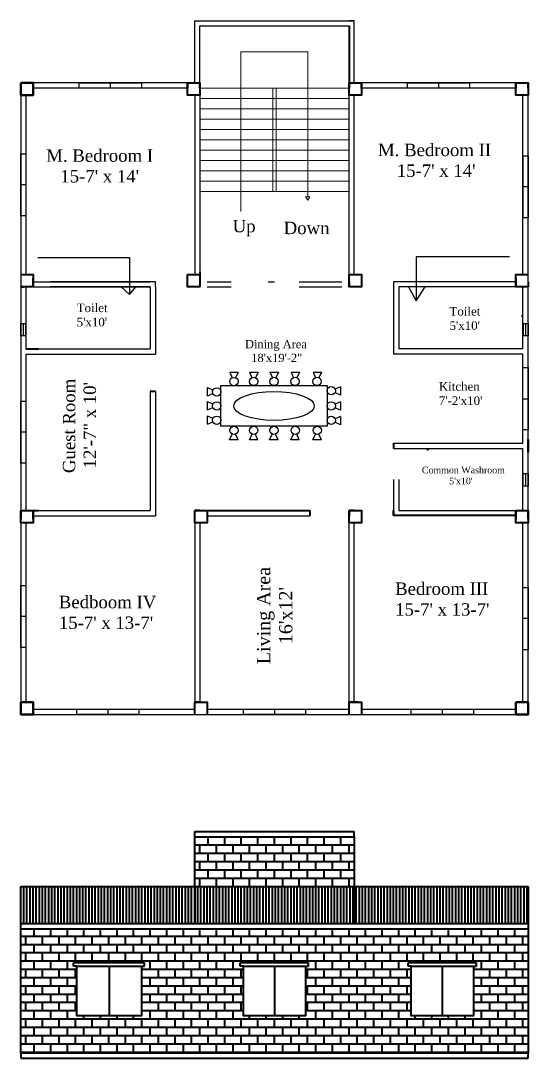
# Model space of a CAD drawing. Header units: inches. Extents: x -79350 to 491628, y -93215 to 155882.
# Drawn here: x -39693 to -39203, y -12134 to -11132 of the extents above; entities that cross this region are included whole.
import ezdxf

# ---------------------------------------------------------------- set-up
doc = ezdxf.new("R2010")
doc.units = ezdxf.units.IN
doc.header["$MEASUREMENT"] = 0
doc.layers.get('0').update_dxf_attribs({"lineweight": 30})
for name, color, linetype, lineweight in [('Column', 1, 'Continuous', 30), ('Letter', 7, 'Continuous', 20), ('LINE', 7, 'Continuous', 20)]:
    doc.layers.add(name, color=color, linetype=linetype, lineweight=lineweight)
doc.layers.add('Door', color=7, linetype='Continuous', lineweight=40, true_color=0x763422)
doc.layers.add('Window', color=7, linetype='Continuous', lineweight=30, true_color=0x6b99dd)
for name, color, linetype in [('Furnitures', 30, 'Continuous'), ('Stairs', 7, 'Continuous'), ('Wall', 7, 'Continuous')]:
    doc.layers.add(name, color=color, linetype=linetype)
doc.styles.get("Standard").update_dxf_attribs({"font": 'times.ttf', "height": 12})

msp = doc.modelspace()

# ---------------------------------------------------------------- hatches: boundary and pattern name
at = {"layer": 'LINE', "linetype": 'ByBlock', "lineweight": 40, "true_color": 0xcba65d}
h = msp.add_hatch(dxfattribs=at)
h.set_pattern_fill('AR-B816', color=43)
h.paths.add_polyline_path([(-39371, -11920), (-39525, -11920), (-39525, -11968), (-39371, -11968)])
h = msp.add_hatch(dxfattribs=at)
h.set_pattern_fill('AR-B816', color=43)
h.paths.add_polyline_path([(-39693, -12009), (-39693, -12129), (-39203, -12129), (-39203, -12009)])
h.paths.add_polyline_path([(-39642, -12042), (-39573.5, -12042), (-39573.5, -12045), (-39576.5, -12045), (-39576.5, -12093), (-39639, -12093), (-39639, -12045), (-39642, -12045)], flags=16)
h.paths.add_polyline_path([(-39481, -12042), (-39415, -12042), (-39415, -12045), (-39418, -12045), (-39418, -12093), (-39478, -12093), (-39478, -12045), (-39481, -12045)], flags=16)
h.paths.add_polyline_path([(-39318.92, -12042), (-39252.92, -12042), (-39252.92, -12045), (-39255.92, -12045), (-39255.92, -12093), (-39315.92, -12093), (-39315.92, -12045), (-39318.92, -12045)], flags=16)

# ---------------------------------------------------------------- linework, layer by layer
for p, q in [((-39525, -11192), (-39525, -11132)), ((-39525, -11132), (-39371, -11132)), ((-39376, -11132), (-39376, -11132)), ((-39371, -11192), (-39371, -11132)), ((-39520, -11192), (-39520, -11136.96)), ((-39520, -11137), (-39376, -11137)), ((-39688, -11192), (-39693, -11192)), ((-39693, -11197), (-39693, -11192)), ((-39532, -11192), (-39688, -11192)), ((-39520, -11192), (-39520, -11197)), ((-39376, -11192), (-39376, -11197)), ((-39208, -11192), (-39371, -11192)), ((-39208, -11192), (-39203, -11192)), ((-39203, -11197), (-39203, -11192)), ((-39693, -11197), (-39693, -11797)), ((-39532, -11197), (-39681, -11197)), ((-39520, -11197), (-39520, -11384)), ((-39376, -11384), (-39376, -11197)), ((-39215, -11197), (-39364, -11197)), ((-39203, -11797), (-39203, -11197)), ((-39688, -11204), (-39688, -11377)), ((-39525, -11204), (-39525, -11377)), ((-39371, -11377), (-39371, -11204)), ((-39208, -11377), (-39208, -11204)), ((-39688, -11389), (-39688, -11449)), ((-39681, -11384), (-39568, -11384)), ((-39681, -11389), (-39568, -11389)), ((-39568, -11389), (-39664.67, -11389)), ((-39563, -11384), (-39664, -11384)), ((-39568, -11389), (-39568, -11449)), ((-39563, -11389), (-39563, -11454)), ((-39520, -11384), (-39520.12, -11384)), ((-39215, -11384), (-39333, -11384)), ((-39333, -11384), (-39333, -11454)), ((-39232, -11389), (-39328, -11389)), ((-39215, -11389), (-39328, -11389)), ((-39328, -11389), (-39328, -11449)), ((-39208, -11449), (-39208, -11389)), ((-39688, -11449), (-39568, -11449)), ((-39208, -11449), (-39328, -11449)), ((-39688, -11454), (-39688, -11605)), ((-39688, -11454), (-39563, -11454)), ((-39208, -11454), (-39333, -11454)), ((-39208, -11540), (-39208, -11454)), ((-39568, -11490), (-39568, -11605)), ((-39563, -11490), (-39563, -11609.96)), ((-39333, -11540), (-39208, -11540)), ((-39333, -11545), (-39208, -11545)), ((-39208, -11548.5), (-39208, -11545)), ((-39208, -11605), (-39208, -11548.5)), ((-39333, -11575), (-39333, -11605)), ((-39328, -11575), (-39328, -11605)), ((-39688, -11605), (-39568, -11605)), ((-39681, -11610), (-39563, -11610)), ((-39525.01, -11605), (-39520, -11605)), ((-39513, -11610), (-39413.99, -11610)), ((-39376, -11605), (-39371, -11605)), ((-39376, -11797), (-39376, -11610)), ((-39328, -11605), (-39208, -11605)), ((-39688, -11617), (-39688, -11790)), ((-39525, -11617), (-39525, -11790)), ((-39520, -11617), (-39520, -11790)), ((-39371, -11790), (-39371, -11617)), ((-39208, -11790), (-39208, -11617)), ((-39693, -11797), (-39693, -11802)), ((-39688, -11802), (-39693, -11802)), ((-39688, -11802), (-39208, -11802)), ((-39681, -11797), (-39525, -11797)), ((-39513, -11797), (-39376, -11797)), ((-39364, -11797), (-39215, -11797)), ((-39208, -11802), (-39203, -11802)), ((-39203, -11797), (-39203, -11802))]:
    msp.add_line(p, q)
at = {"lineweight": 20}
for p, q in [((-39415.9, -11162.07), (-39480.39, -11162.07)), ((-39480.39, -11162.07), (-39480.39, -11316.24)), ((-39415.9, -11301.97), (-39415.9, -11162.07)), ((-39520, -11197), (-39376, -11196.96)), ((-39449.5, -11197), (-39449.5, -11297)), ((-39446.5, -11197), (-39446.5, -11297)), ((-39520, -11207), (-39376, -11207)), ((-39520, -11217), (-39376, -11217)), ((-39520, -11227), (-39376, -11227)), ((-39520, -11237), (-39376, -11237)), ((-39520, -11247), (-39376, -11247)), ((-39520, -11257), (-39376, -11257)), ((-39520, -11267), (-39376, -11267)), ((-39520, -11277), (-39376, -11277)), ((-39520, -11287), (-39376, -11287)), ((-39520, -11297), (-39376, -11297)), ((-39417.94, -11301.97), (-39413.9, -11301.97)), ((-39417.94, -11301.97), (-39415.9, -11305.4)), ((-39413.9, -11301.97), (-39415.9, -11305.4))]:
    msp.add_line(p, q, dxfattribs=at)
at = {"color": 200, "lineweight": 20}
msp.add_line((-39415.9, -11305.4), (-39415.9, -11305.4), dxfattribs=at)
at = {"color": 39, "lineweight": 25, "true_color": 0x633d32}
for p, q in [((-39491.08, -11471.45), (-39482.94, -11471.45)), ((-39491.08, -11471.45), (-39488.78, -11476.75)), ((-39482.94, -11471.45), (-39485.47, -11476.8)), ((-39471.98, -11471.4), (-39463.85, -11471.4)), ((-39471.98, -11471.4), (-39469.69, -11476.71)), ((-39463.85, -11471.4), (-39466.38, -11476.76)), ((-39452.35, -11471.4), (-39444.21, -11471.4)), ((-39452.35, -11471.4), (-39450.05, -11476.71)), ((-39444.21, -11471.4), (-39446.74, -11476.76)), ((-39432, -11471.4), (-39423.87, -11471.4)), ((-39432, -11471.4), (-39429.71, -11476.71)), ((-39423.87, -11471.4), (-39426.4, -11476.76)), ((-39410.75, -11471.4), (-39402.62, -11471.4)), ((-39410.75, -11471.4), (-39408.45, -11476.71)), ((-39402.62, -11471.4), (-39405.15, -11476.76)), ((-39512.7, -11494.33), (-39512.7, -11486.2)), ((-39512.7, -11486.2), (-39507.34, -11488.73)), ((-39512.7, -11494.33), (-39507.4, -11492.04)), ((-39384.22, -11493.57), (-39389.57, -11491.04)), ((-39384.22, -11485.43), (-39389.52, -11487.73)), ((-39384.22, -11485.43), (-39384.22, -11493.57)), ((-39512.7, -11507.89), (-39512.7, -11499.76)), ((-39512.7, -11499.76), (-39507.34, -11502.29)), ((-39384.22, -11500.11), (-39389.52, -11502.41)), ((-39384.22, -11500.11), (-39384.22, -11508.25)), ((-39512.7, -11507.89), (-39507.4, -11505.59)), ((-39384.22, -11508.25), (-39389.57, -11505.71)), ((-39512.7, -11521.71), (-39512.7, -11513.57)), ((-39512.7, -11513.57), (-39507.34, -11516.1)), ((-39512.7, -11521.71), (-39507.4, -11519.41)), ((-39384.22, -11522.21), (-39389.57, -11519.68)), ((-39384.22, -11514.07), (-39389.52, -11516.37)), ((-39384.22, -11514.07), (-39384.22, -11522.21)), ((-39491.31, -11536.6), (-39488.78, -11531.24)), ((-39483.18, -11536.6), (-39485.47, -11531.29)), ((-39472.21, -11536.6), (-39469.68, -11531.24)), ((-39464.07, -11536.6), (-39466.37, -11531.29)), ((-39452.7, -11536.6), (-39450.17, -11531.24)), ((-39444.57, -11536.6), (-39446.86, -11531.29)), ((-39432.23, -11536.6), (-39429.7, -11531.24)), ((-39424.09, -11536.6), (-39426.39, -11531.29)), ((-39410.85, -11536.6), (-39408.32, -11531.24)), ((-39402.71, -11536.6), (-39405.01, -11531.29)), ((-39483.18, -11536.6), (-39491.31, -11536.6)), ((-39464.07, -11536.6), (-39472.21, -11536.6)), ((-39444.57, -11536.6), (-39452.7, -11536.6)), ((-39424.09, -11536.6), (-39432.23, -11536.6)), ((-39402.71, -11536.6), (-39410.85, -11536.6))]:
    msp.add_line(p, q, dxfattribs=at)
msp.add_lwpolyline([(-39499.7, -11484.4), (-39397.21, -11484.4), (-39397.21, -11523.6), (-39499.7, -11523.6)], close=True, dxfattribs=at)
for centre in [(-39487.19, -11480.43), (-39468.09, -11480.39), (-39448.46, -11480.39), (-39428.11, -11480.39), (-39406.86, -11480.39), (-39503.71, -11490.44), (-39393.2, -11489.32), (-39503.71, -11504), (-39393.2, -11504), (-39503.71, -11517.82), (-39393.2, -11517.96), (-39487.07, -11527.61), (-39467.96, -11527.61), (-39448.46, -11527.61), (-39427.98, -11527.61), (-39406.6, -11527.61)]:
    msp.add_circle(centre, 4.01, dxfattribs=at)
at = {"layer": 'Column'}
for p, q in [((-39376, -11132), (-39376, -11132)), ((-39693, -11192), (-39688, -11192)), ((-39693, -11196.96), (-39693, -11192)), ((-39520, -11192), (-39520, -11196.96)), ((-39376, -11192), (-39371, -11192)), ((-39376, -11196.96), (-39376, -11192)), ((-39208, -11192), (-39203, -11192)), ((-39203, -11192), (-39203, -11196.96)), ((-39690, -11388.96), (-39693, -11388.96)), ((-39520, -11389), (-39520, -11384)), ((-39376, -11383.71), (-39376, -11389)), ((-39203, -11540), (-39203, -11545)), ((-39688, -11605), (-39693, -11605)), ((-39693, -11605), (-39693, -11610)), ((-39525.01, -11605), (-39520, -11605)), ((-39376, -11605), (-39371, -11605)), ((-39376, -11605), (-39376, -11610)), ((-39203, -11605), (-39208, -11605)), ((-39203, -11605), (-39203, -11610)), ((-39693, -11797), (-39693, -11802)), ((-39693, -11802), (-39688, -11802)), ((-39376, -11797), (-39376, -11802)), ((-39208, -11802), (-39203, -11802)), ((-39203, -11797), (-39203, -11802))]:
    msp.add_line(p, q, dxfattribs=at)
at = {"layer": 'Column', "lineweight": 40}
for p, q in [((-39681, -11192), (-39693, -11192)), ((-39693, -11192), (-39693, -11204)), ((-39681, -11204), (-39681, -11192)), ((-39532, -11192), (-39532, -11197)), ((-39520, -11197), (-39520, -11192)), ((-39376, -11192), (-39376, -11197)), ((-39364, -11197), (-39364, -11192)), ((-39215, -11192), (-39215, -11197)), ((-39203, -11197), (-39203, -11192)), ((-39693, -11204), (-39681, -11204)), ((-39681, -11389), (-39681, -11380.5)), ((-39215, -11380.5), (-39215, -11389)), ((-39693, -11388.96), (-39693, -11389)), ((-39203, -11548.5), (-39203, -11536.5)), ((-39693, -11605), (-39693, -11613.5)), ((-39681, -11613.5), (-39681, -11605)), ((-39215, -11605), (-39215, -11613.5)), ((-39203, -11613.5), (-39203, -11605)), ((-39681, -11790), (-39693, -11790)), ((-39693, -11790), (-39693, -11802)), ((-39681, -11802), (-39681, -11790)), ((-39520, -11790), (-39525, -11790)), ((-39367.5, -11790), (-39376, -11790)), ((-39203, -11790), (-39215, -11790)), ((-39215, -11790), (-39215, -11802)), ((-39203, -11802), (-39203, -11790)), ((-39693, -11802), (-39681, -11802)), ((-39215, -11802), (-39203, -11802))]:
    msp.add_line(p, q, dxfattribs=at)
at = {"layer": 'Column', "color": 7, "lineweight": 40}
for points in [[(-39693, -11192), (-39681, -11192), (-39681, -11204), (-39693, -11204)], [(-39532, -11192), (-39520, -11192), (-39520, -11204), (-39532, -11204)], [(-39532, -11192), (-39520, -11192), (-39520, -11204), (-39532, -11204)], [(-39376, -11192), (-39364, -11192), (-39364, -11204), (-39376, -11204)], [(-39376, -11192), (-39364, -11192), (-39364, -11204), (-39376, -11204)], [(-39215, -11192), (-39203, -11192), (-39203, -11204), (-39215, -11204)], [(-39215, -11192), (-39203, -11192), (-39203, -11204), (-39215, -11204)], [(-39532, -11377), (-39520, -11377), (-39520, -11389), (-39532, -11389)], [(-39376, -11377), (-39364, -11377), (-39364, -11389), (-39376, -11389)], [(-39676, -11389), (-39676, -11389)], [(-39693, -11605), (-39681, -11605), (-39681, -11617), (-39693, -11617)], [(-39693, -11605), (-39681, -11605), (-39681, -11617), (-39693, -11617)], [(-39525, -11605), (-39513, -11605), (-39513, -11617), (-39525, -11617)], [(-39376, -11605), (-39364, -11605), (-39364, -11617), (-39376, -11617)], [(-39215, -11605), (-39203, -11605), (-39203, -11617), (-39215, -11617)], [(-39693, -11790), (-39681, -11790), (-39681, -11802), (-39693, -11802)], [(-39693, -11790), (-39681, -11790), (-39681, -11802), (-39693, -11802)], [(-39215, -11790), (-39203, -11790), (-39203, -11802), (-39215, -11802)], [(-39215, -11790), (-39203, -11790), (-39203, -11802), (-39215, -11802)]]:
    msp.add_lwpolyline(points, close=True, dxfattribs=at)
for points in [[(-39693, -11377), (-39681, -11377), (-39681, -11389), (-39693, -11389), (-39693, -11388.96)], [(-39688, -11377), (-39681, -11377)], [(-39532, -11386.5), (-39532, -11377)], [(-39520, -11374.5), (-39520, -11386.5)], [(-39203, -11389), (-39215, -11389), (-39215, -11377), (-39203, -11377)], [(-39681, -11389), (-39688, -11389)], [(-39688, -11449), (-39676, -11449)], [(-39203, -11536.5), (-39203, -11548.5)], [(-39688, -11605), (-39676, -11605)], [(-39681, -11617), (-39688, -11617)], [(-39525, -11802), (-39525, -11790), (-39513, -11790), (-39513, -11802)], [(-39376, -11802), (-39376, -11790), (-39364, -11790), (-39364, -11802)]]:
    msp.add_lwpolyline(points, dxfattribs=at)
at = {"layer": 'Door'}
for p, q in [((-39693, -11388.96), (-39690, -11388.96)), ((-39520, -11384), (-39520, -11389)), ((-39376, -11384), (-39376, -11383.71)), ((-39376, -11384), (-39376, -11389)), ((-39203, -11384), (-39203, -11389)), ((-39209.42, -11417), (-39208.42, -11417)), ((-39300, -11547), (-39300, -11546)), ((-39520, -11605), (-39525.01, -11605)), ((-39525.01, -11605), (-39525.01, -11605)), ((-39371, -11605), (-39376, -11605)), ((-39376, -11605), (-39376, -11610))]:
    msp.add_line(p, q, dxfattribs=at)
msp.add_arc((-39523.73, -11606.61), 39.41, 184.88382, 184.93654, dxfattribs=at)
at = {"layer": 'Furnitures', "color": 39, "lineweight": 25, "true_color": 0x633d32}
msp.add_ellipse((-39448.46, -11504), major_axis=(38.81, 0), ratio=0.3605472, dxfattribs=at)
at = {"layer": 'LINE', "lineweight": 40}
for p, q in [((-39376, -11137), (-39376, -11192)), ((-39563, -11490), (-39568, -11490)), ((-39333, -11540), (-39333, -11545)), ((-39520, -11605), (-39414, -11605)), ((-39414, -11605), (-39414, -11610)), ((-39333, -11609.96), (-39333, -11605)), ((-39333, -11605), (-39333, -11609.96)), ((-39215, -11609.96), (-39333, -11609.96))]:
    msp.add_line(p, q, dxfattribs=at)
at = {"layer": 'LINE', "linetype": 'ByBlock', "lineweight": 40}
for p, q in [((-39525, -11915), (-39371, -11915)), ((-39525, -11920), (-39525, -11915)), ((-39525, -11968), (-39525, -11920)), ((-39525, -11920), (-39371, -11920)), ((-39371, -11920), (-39371, -11915)), ((-39371, -11920), (-39371, -12004)), ((-39525, -11968), (-39525, -12004)), ((-39693, -12009), (-39693, -12004)), ((-39693, -12004), (-39203, -12004)), ((-39203, -12004), (-39203, -12009)), ((-39642, -12045), (-39642, -12042)), ((-39573.5, -12042), (-39642, -12042)), ((-39573.5, -12045), (-39573.5, -12042)), ((-39481, -12045), (-39481, -12042)), ((-39415, -12042), (-39481, -12042)), ((-39415, -12045), (-39415, -12042)), ((-39318.92, -12045), (-39318.92, -12042)), ((-39252.92, -12042), (-39318.92, -12042)), ((-39252.92, -12045), (-39252.92, -12042)), ((-39639, -12045), (-39642, -12045)), ((-39607.75, -12045), (-39607.75, -12093)), ((-39576.5, -12045), (-39573.5, -12045)), ((-39478, -12045), (-39481, -12045)), ((-39448, -12045), (-39448, -12093)), ((-39418, -12045), (-39415, -12045)), ((-39315.92, -12045), (-39318.92, -12045)), ((-39285.92, -12045), (-39285.92, -12093)), ((-39255.92, -12045), (-39252.92, -12045)), ((-39693, -12129), (-39693, -12134)), ((-39693, -12134), (-39203, -12134)), ((-39203, -12134), (-39203, -12129))]:
    msp.add_line(p, q, dxfattribs=at)
at = {"layer": 'LINE', "color": 135, "linetype": 'ByBlock', "lineweight": 40, "true_color": 0x5f919e}
for p, q in [((-39693, -12004), (-39693, -11968)), ((-39690, -12004), (-39690, -11968)), ((-39687, -12004), (-39687, -11968)), ((-39684, -12004), (-39684, -11968)), ((-39681, -12004), (-39681, -11968)), ((-39678, -12004), (-39678, -11968)), ((-39675, -12004), (-39675, -11968)), ((-39675, -12004), (-39675, -11968)), ((-39672, -12004), (-39672, -11968)), ((-39669, -12004), (-39669, -11968)), ((-39666, -12004), (-39666, -11968)), ((-39663, -12004), (-39663, -11968)), ((-39660, -12004), (-39660, -11968)), ((-39660, -12004), (-39660, -11968)), ((-39657, -12004), (-39657, -11968)), ((-39654, -12004), (-39654, -11968)), ((-39651, -12004), (-39651, -11968)), ((-39648, -12004), (-39648, -11968)), ((-39648, -12004), (-39648, -11968)), ((-39645, -12004), (-39645, -11968)), ((-39645, -12004), (-39645, -11968)), ((-39642, -12004), (-39642, -11968)), ((-39639, -12004), (-39639, -11968)), ((-39636, -12004), (-39636, -11968)), ((-39633, -12004), (-39633, -11968)), ((-39633, -12004), (-39633, -11968)), ((-39630, -12004), (-39630, -11968)), ((-39627, -12004), (-39627, -11968)), ((-39624, -12004), (-39624, -11968)), ((-39621, -12004), (-39621, -11968)), ((-39618, -12004), (-39618, -11968)), ((-39618, -12004), (-39618, -11968)), ((-39615, -12004), (-39615, -11968)), ((-39612, -12004), (-39612, -11968)), ((-39609, -12004), (-39609, -11968)), ((-39606, -12004), (-39606, -11968)), ((-39603, -12004), (-39603, -11968)), ((-39603, -12004), (-39603, -11968)), ((-39600, -12004), (-39600, -11968)), ((-39597, -12004), (-39597, -11968)), ((-39594, -12004), (-39594, -11968)), ((-39591, -12004), (-39591, -11968)), ((-39591, -12004), (-39591, -11968)), ((-39588, -12004), (-39588, -11968)), ((-39588, -12004), (-39588, -11968)), ((-39585, -12004), (-39585, -11968)), ((-39582, -12004), (-39582, -11968)), ((-39579, -12004), (-39579, -11968)), ((-39576, -12004), (-39576, -11968)), ((-39576, -12004), (-39576, -11968)), ((-39573, -12004), (-39573, -11968)), ((-39570, -12004), (-39570, -11968)), ((-39567, -12004), (-39567, -11968)), ((-39564, -12004), (-39564, -11968)), ((-39561, -12004), (-39561, -11968)), ((-39561, -12004), (-39561, -11968)), ((-39558, -12004), (-39558, -11968)), ((-39555, -12004), (-39555, -11968)), ((-39552, -12004), (-39552, -11968)), ((-39549, -12004), (-39549, -11968)), ((-39546, -12004), (-39546, -11968)), ((-39546, -12004), (-39546, -11968)), ((-39543, -12004), (-39543, -11968)), ((-39540, -12004), (-39540, -11968)), ((-39537, -12004), (-39537, -11968)), ((-39534, -12004), (-39534, -11968)), ((-39534, -12004), (-39534, -11968)), ((-39531, -12004), (-39531, -11968)), ((-39531, -12004), (-39531, -11968)), ((-39528, -12004), (-39528, -11968)), ((-39525, -12004), (-39525, -11968)), ((-39522, -12004), (-39522, -11968)), ((-39519, -12004), (-39519, -11968)), ((-39519, -12004), (-39519, -11968)), ((-39516, -12004), (-39516, -11968)), ((-39513, -12004), (-39513, -11968)), ((-39510, -12004), (-39510, -11968)), ((-39507, -12004), (-39507, -11968)), ((-39504, -12004), (-39504, -11968)), ((-39504, -12004), (-39504, -11968)), ((-39501, -12004), (-39501, -11968)), ((-39498, -12004), (-39498, -11968)), ((-39495, -12004), (-39495, -11968)), ((-39492, -12004), (-39492, -11968)), ((-39489, -12004), (-39489, -11968)), ((-39489, -12004), (-39489, -11968)), ((-39486, -12004), (-39486, -11968)), ((-39483, -12004), (-39483, -11968)), ((-39480, -12004), (-39480, -11968)), ((-39477, -12004), (-39477, -11968)), ((-39477, -12004), (-39477, -11968)), ((-39474, -12004), (-39474, -11968)), ((-39474, -12004), (-39474, -11968)), ((-39471, -12004), (-39471, -11968)), ((-39468, -12004), (-39468, -11968)), ((-39465, -12004), (-39465, -11968)), ((-39462, -12004), (-39462, -11968)), ((-39462, -12004), (-39462, -11968)), ((-39459, -12004), (-39459, -11968)), ((-39456, -12004), (-39456, -11968)), ((-39453, -12004), (-39453, -11968)), ((-39450, -12004), (-39450, -11968)), ((-39447, -12004), (-39447, -11968)), ((-39447, -12004), (-39447, -11968)), ((-39444, -12004), (-39444, -11968)), ((-39441, -12004), (-39441, -11968)), ((-39438, -12004), (-39438, -11968)), ((-39435, -12004), (-39435, -11968)), ((-39432, -12004), (-39432, -11968)), ((-39432, -12004), (-39432, -11968)), ((-39429, -12004), (-39429, -11968)), ((-39426, -12004), (-39426, -11968)), ((-39423, -12004), (-39423, -11968)), ((-39420, -12004), (-39420, -11968)), ((-39420, -12004), (-39420, -11968)), ((-39417, -12004), (-39417, -11968)), ((-39417, -12004), (-39417, -11968)), ((-39414, -12004), (-39414, -11968)), ((-39411, -12004), (-39411, -11968)), ((-39408, -12004), (-39408, -11968)), ((-39405, -12004), (-39405, -11968)), ((-39405, -12004), (-39405, -11968)), ((-39402, -12004), (-39402, -11968)), ((-39399, -12004), (-39399, -11968)), ((-39396, -12004), (-39396, -11968)), ((-39393, -12004), (-39393, -11968)), ((-39390, -12004), (-39390, -11968)), ((-39390, -12004), (-39390, -11968)), ((-39387, -12004), (-39387, -11968)), ((-39384, -12004), (-39384, -11968)), ((-39381, -12004), (-39381, -11968)), ((-39378, -12004), (-39378, -11968)), ((-39375, -12004), (-39375, -11968)), ((-39375, -12004), (-39375, -11968)), ((-39372, -12004), (-39372, -11968)), ((-39369, -12004), (-39369, -11968)), ((-39366, -12004), (-39366, -11968)), ((-39363, -12004), (-39363, -11968)), ((-39363, -12004), (-39363, -11968)), ((-39360, -12004), (-39360, -11968)), ((-39360, -12004), (-39360, -11968)), ((-39357, -12004), (-39357, -11968)), ((-39354, -12004), (-39354, -11968)), ((-39351, -12004), (-39351, -11968)), ((-39348, -12004), (-39348, -11968)), ((-39348, -12004), (-39348, -11968)), ((-39345, -12004), (-39345, -11968)), ((-39342, -12004), (-39342, -11968)), ((-39339, -12004), (-39339, -11968)), ((-39336, -12004), (-39336, -11968)), ((-39333, -12004), (-39333, -11968)), ((-39333, -12004), (-39333, -11968)), ((-39330, -12004), (-39330, -11968)), ((-39327, -12004), (-39327, -11968)), ((-39324, -12004), (-39324, -11968)), ((-39321, -12004), (-39321, -11968)), ((-39318, -12004), (-39318, -11968)), ((-39318, -12004), (-39318, -11968)), ((-39315, -12004), (-39315, -11968)), ((-39312, -12004), (-39312, -11968)), ((-39309, -12004), (-39309, -11968)), ((-39306, -12004), (-39306, -11968)), ((-39306, -12004), (-39306, -11968)), ((-39303, -12004), (-39303, -11968)), ((-39303, -12004), (-39303, -11968)), ((-39300, -12004), (-39300, -11968)), ((-39297, -12004), (-39297, -11968)), ((-39294, -12004), (-39294, -11968)), ((-39291, -12004), (-39291, -11968)), ((-39291, -12004), (-39291, -11968)), ((-39288, -12004), (-39288, -11968)), ((-39285, -12004), (-39285, -11968)), ((-39282, -12004), (-39282, -11968)), ((-39279, -12004), (-39279, -11968)), ((-39276, -12004), (-39276, -11968)), ((-39276, -12004), (-39276, -11968)), ((-39273, -12004), (-39273, -11968)), ((-39270, -12004), (-39270, -11968)), ((-39267, -12004), (-39267, -11968)), ((-39264, -12004), (-39264, -11968)), ((-39261, -12004), (-39261, -11968)), ((-39261, -12004), (-39261, -11968)), ((-39258, -12004), (-39258, -11968)), ((-39255, -12004), (-39255, -11968)), ((-39252, -12004), (-39252, -11968)), ((-39249, -12004), (-39249, -11968)), ((-39249, -12004), (-39249, -11968)), ((-39246, -12004), (-39246, -11968)), ((-39246, -12004), (-39246, -11968)), ((-39243, -12004), (-39243, -11968)), ((-39240, -12004), (-39240, -11968)), ((-39237, -12004), (-39237, -11968)), ((-39234, -12004), (-39234, -11968)), ((-39234, -12004), (-39234, -11968)), ((-39231, -12004), (-39231, -11968)), ((-39228, -12004), (-39228, -11968)), ((-39225, -12004), (-39225, -11968)), ((-39222, -12004), (-39222, -11968)), ((-39219, -12004), (-39219, -11968)), ((-39219, -12004), (-39219, -11968)), ((-39216, -12004), (-39216, -11968)), ((-39213, -12004), (-39213, -11968)), ((-39210, -12004), (-39210, -11968)), ((-39207, -12004), (-39207, -11968)), ((-39204, -12004), (-39204, -11968)), ((-39204, -12004), (-39204, -11968)), ((-39203, -11968), (-39203, -12004))]:
    msp.add_line(p, q, dxfattribs=at)
at = {"layer": 'LINE', "color": 135, "linetype": 'ByBlock', "lineweight": 40}
msp.add_line((-39693, -11968), (-39203, -11968), dxfattribs=at)
at = {"layer": 'LINE', "linetype": 'ByBlock', "lineweight": 40}
for points in [[(-39693, -12009), (-39203, -12009), (-39203, -12129), (-39693, -12129)], [(-39639, -12045), (-39576.5, -12045), (-39576.5, -12093), (-39639, -12093)], [(-39478, -12045), (-39418, -12045), (-39418, -12093), (-39478, -12093)], [(-39315.92, -12045), (-39255.92, -12045), (-39255.92, -12093), (-39315.92, -12093)]]:
    msp.add_lwpolyline(points, close=True, dxfattribs=at)
at = {"layer": 'Wall'}
for p, q in [((-39525, -11136.96), (-39525, -11132)), ((-39525, -11132), (-39520, -11132)), ((-39371, -11132), (-39376, -11132)), ((-39371, -11132), (-39371, -11132)), ((-39525.12, -11197), (-39525.12, -11196.96)), ((-39676.5, -11360.5), (-39588, -11360.5)), ((-39588, -11360.5), (-39588, -11396.5)), ((-39681, -11389), (-39688, -11389)), ((-39582, -11389), (-39596, -11389)), ((-39596, -11389), (-39588, -11396.5)), ((-39588, -11396.5), (-39582, -11389)), ((-39563, -11389), (-39563, -11384)), ((-39513, -11384), (-39489.92, -11384)), ((-39513, -11389), (-39489.92, -11389)), ((-39453.92, -11384), (-39448, -11384)), ((-39424, -11384), (-39383, -11384)), ((-39424, -11389), (-39383, -11389)), ((-39215, -11389), (-39208, -11389)), ((-39568, -11490), (-39563, -11490)), ((-39520, -11605), (-39414, -11605)), ((-39414, -11609.96), (-39414, -11605)), ((-39328, -11609.96), (-39215, -11609.96))]:
    msp.add_line(p, q, dxfattribs=at)
at = {"layer": 'Wall', "color": 1, "lineweight": 40}
for p, q in [((-39693, -11389), (-39693, -11388.96)), ((-39688, -11389), (-39693, -11389)), ((-39520, -11384), (-39520, -11389))]:
    msp.add_line(p, q, dxfattribs=at)
at = {"layer": 'Wall'}
msp.add_lwpolyline([(-39221, -11360), (-39311, -11360), (-39311, -11402.5), (-39302.5, -11389), (-39318.5, -11389), (-39311, -11402.5)], dxfattribs=at)
at = {"layer": 'Window'}
for p, q in [((-39636.5, -11192), (-39576.5, -11192)), ((-39636.5, -11197), (-39636.5, -11192)), ((-39606.5, -11192), (-39606.5, -11197)), ((-39576.5, -11192), (-39576.5, -11197)), ((-39319.5, -11192), (-39259.5, -11192)), ((-39319.5, -11197), (-39319.5, -11192)), ((-39289.5, -11192), (-39289.5, -11197)), ((-39259.5, -11192), (-39259.5, -11197)), ((-39576.5, -11197), (-39636.5, -11197)), ((-39259.5, -11197), (-39319.5, -11197)), ((-39693, -11320.41), (-39693, -11260.41)), ((-39693, -11260.41), (-39688, -11260.41)), ((-39688, -11260.41), (-39688, -11320.41)), ((-39207.92, -11322.41), (-39207.92, -11262.41)), ((-39207.92, -11262.41), (-39202.92, -11262.41)), ((-39202.92, -11262.41), (-39202.92, -11322.41)), ((-39688, -11290.41), (-39693, -11290.41)), ((-39202.92, -11292.41), (-39207.92, -11292.41)), ((-39688, -11320.41), (-39693, -11320.41)), ((-39202.92, -11322.41), (-39207.92, -11322.41)), ((-39693, -11424.41), (-39688, -11424.41)), ((-39693, -11436.41), (-39693, -11424.41)), ((-39690.5, -11436.41), (-39690.5, -11424.41)), ((-39688, -11436.41), (-39688, -11424.41)), ((-39207.92, -11436.41), (-39207.92, -11424.41)), ((-39207.92, -11424.41), (-39202.92, -11424.41)), ((-39207.92, -11424.41), (-39207.92, -11436.41)), ((-39205.42, -11424.41), (-39205.42, -11436.41)), ((-39202.92, -11424.41), (-39202.92, -11436.41)), ((-39202.92, -11424.41), (-39202.92, -11436.41)), ((-39202.92, -11424.41), (-39202.92, -11436.41)), ((-39202.92, -11424.41), (-39202.92, -11436.41)), ((-39688, -11436.41), (-39693, -11436.41)), ((-39202.92, -11436.41), (-39207.92, -11436.41)), ((-39208, -11527), (-39208, -11467)), ((-39208, -11467), (-39203, -11467)), ((-39203, -11467), (-39203, -11527)), ((-39693, -11559.41), (-39693, -11499.41)), ((-39693, -11499.41), (-39688, -11499.41)), ((-39688, -11499.41), (-39688, -11559.41)), ((-39208, -11497), (-39203, -11497)), ((-39203, -11527), (-39203, -11522)), ((-39688, -11529.41), (-39693, -11529.41)), ((-39203, -11527), (-39208, -11527)), ((-39688, -11559.41), (-39693, -11559.41)), ((-39208, -11581.41), (-39208, -11569.41)), ((-39208, -11569.41), (-39203, -11569.41)), ((-39208, -11569.41), (-39208, -11581.41)), ((-39205.5, -11569.41), (-39205.5, -11581.41)), ((-39203, -11569.41), (-39203, -11581.41)), ((-39203, -11569.41), (-39203, -11581.41)), ((-39203, -11569.41), (-39203, -11581.41)), ((-39203, -11569.41), (-39203, -11581.41)), ((-39203, -11581.41), (-39208, -11581.41)), ((-39693, -11737.41), (-39693, -11677.41)), ((-39693, -11677.41), (-39688, -11677.41)), ((-39688, -11677.41), (-39688, -11737.41)), ((-39208, -11739.41), (-39208, -11679.41)), ((-39208, -11679.41), (-39203, -11679.41)), ((-39203, -11679.41), (-39203, -11739.41)), ((-39688, -11707.41), (-39693, -11707.41)), ((-39203, -11709.41), (-39208, -11709.41)), ((-39688, -11737.41), (-39693, -11737.41)), ((-39203, -11739.41), (-39208, -11739.41)), ((-39639, -11797), (-39579, -11797)), ((-39639, -11802), (-39639, -11797)), ((-39579, -11802), (-39639, -11802)), ((-39609, -11797), (-39609, -11802)), ((-39579, -11797), (-39579, -11802)), ((-39478, -11797), (-39418, -11797)), ((-39478, -11802), (-39478, -11797)), ((-39418, -11802), (-39478, -11802)), ((-39448, -11797), (-39448, -11802)), ((-39418, -11797), (-39418, -11802)), ((-39315.92, -11797), (-39255.92, -11797)), ((-39315.92, -11802), (-39315.92, -11797)), ((-39255.92, -11802), (-39315.92, -11802)), ((-39285.92, -11797), (-39285.92, -11802)), ((-39255.92, -11797), (-39255.92, -11802))]:
    msp.add_line(p, q, dxfattribs=at)

# ---------------------------------------------------------------- texts
at = {"layer": 'Letter', "attachment_point": 1}
for s, width, gutter_width, heights, insert, char_height in [("M. Bedroom II^J    15-7' x 14'", 143.7063, 60, [47.61], (-39348, -11250.78), 12), ("M. Bedroom I^J   15-7' x 14'", 143.7063, 60, [47.61], (-39668.38, -11256.21), 12), ("Toilet^J5'x10'", 97.678, 41.31, [0], (-39639, -11405.11), 8.2616), ("Toilet^J5'x10'", 97.678, 41.31, [0], (-39279, -11408.5), 8.2616), ('Dining Area ^J  18\'x19\'-2"', 95.1702, 39.74, [31.53], (-39476.42, -11440.35), 7.9471), ("       Kitchen^J       7'-2'x10'", 97.678, 41.31, [0], (-39311.11, -11481.02), 8.2616), ("Common Washroom^J           5'x10'", 93.1404, 31.73, [17.19], (-39305.61, -11562.71), 6.3452), ("Bedroom III^J15-7' x 13-7'", 143.7063, 60, [47.61], (-39331.5, -11674.5), 12), (" Bedboom IV^J 15-7' x 13-7'", 143.7063, 60, [47.61], (-39660.75, -11687.38), 12)]:
    msp.add_mtext_dynamic_manual_height_columns(s, width=width, gutter_width=gutter_width, heights=heights, dxfattribs=dict(at, insert=insert, char_height=char_height))
at = {"layer": 'Letter', "attachment_point": 1, "rotation": 90}
for s, width, gutter_width, heights, insert, char_height in [('Guest Room^J 12\'-7" x 10\'', 159.6277, 60, [0], (-39652.34, -11568.86), 12), ("Living Area ^J    16'x12'", 153.1953, 63.96, [50.75], (-39464.85, -11753.41), 12.7924)]:
    msp.add_mtext_dynamic_manual_height_columns(s, width=width, gutter_width=gutter_width, heights=heights, dxfattribs=dict(at, insert=insert, char_height=char_height))
at = {"layer": 'Stairs', "char_height": 12, "attachment_point": 1}
for s, width, insert in [('Up', 69.7229, (-39488.36, -11324.32)), ('Down', 86.0171, (-39439.12, -11326.1))]:
    msp.add_mtext_dynamic_manual_height_columns(s, width=width, gutter_width=60, heights=[0], dxfattribs=dict(at, insert=insert))

doc.saveas('drawing.dxf')
